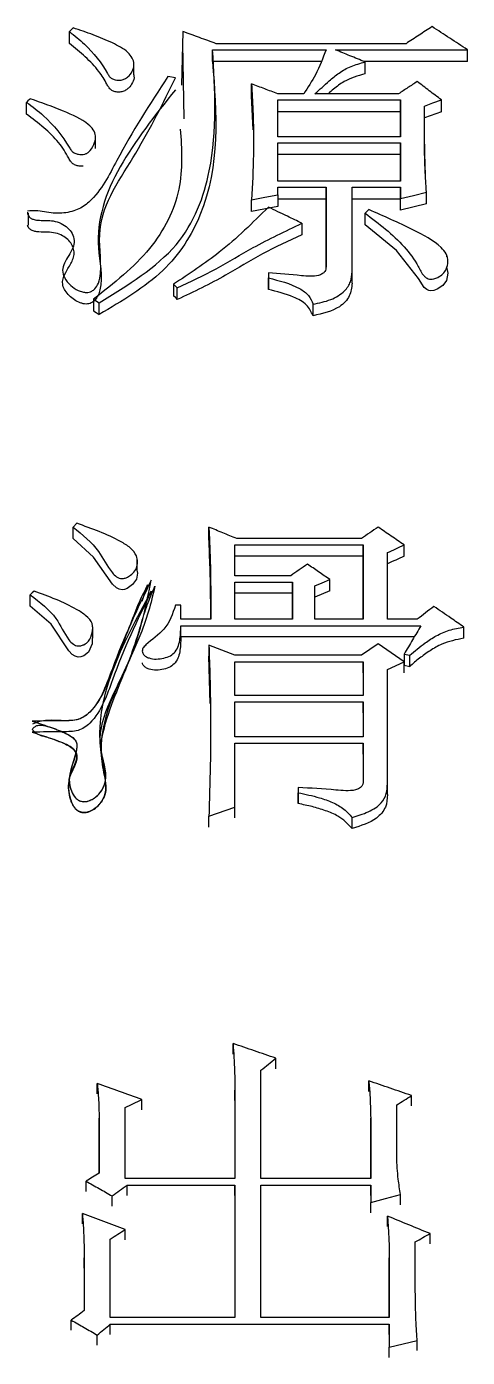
# Model space of a CAD drawing. Header units: millimetres. Extents: x 2278 to 4715, y 679 to 2402.
# Drawn here: x 2829.22 to 2831.78, y 2132.03 to 2139.77 of the extents above; entities that cross this region are included whole.
import ezdxf

# ---------------------------------------------------------------- set-up
doc = ezdxf.new("R2010")
doc.units = ezdxf.units.MM

msp = doc.modelspace()

# ---------------------------------------------------------------- linework, layer by layer
at = {"color": 7, "linetype": 'Continuous', "lineweight": 25}
for p, q in [((2829.4655, 2139.6701), (2829.4655, 2139.7392)), ((2830.1253, 2139.7392), (2830.1173, 2139.4275)), ((2830.1323, 2139.2316), (2830.1253, 2139.6701)), ((2830.2984, 2139.633), (2830.9582, 2139.633)), ((2830.2984, 2139.564), (2830.2984, 2139.633)), ((2831.4234, 2139.6684), (2830.32, 2139.6684)), ((2831.0123, 2139.633), (2831.7804, 2139.633)), ((2831.7804, 2139.564), (2831.7804, 2139.633)), ((2829.8395, 2139.4904), (2829.8395, 2139.5601)), ((2830.9287, 2139.564), (2830.2984, 2139.564)), ((2831.7804, 2139.564), (2831.1807, 2139.564)), ((2831.1854, 2139.4931), (2831.1854, 2139.562)), ((2830.0821, 2139.4697), (2830.0388, 2139.4768)), ((2830.5256, 2139.3654), (2830.5256, 2139.4341)), ((2829.2167, 2139.2588), (2829.2167, 2139.3274)), ((2830.5335, 2139.1673), (2830.5256, 2139.3654)), ((2830.8285, 2139.3772), (2830.677, 2139.3772)), ((2830.677, 2139.3416), (2831.3909, 2139.3416)), ((2830.677, 2139.1275), (2830.677, 2139.3416)), ((2831.3801, 2139.3772), (2830.8934, 2139.3772)), ((2831.3909, 2139.3416), (2831.3909, 2139.1275)), ((2831.3909, 2139.273), (2831.3909, 2139.3416)), ((2831.6289, 2139.273), (2831.6289, 2139.3416)), ((2831.3909, 2139.273), (2830.677, 2139.273)), ((2831.3909, 2139.1275), (2831.3909, 2139.273)), ((2831.5316, 2139.2374), (2831.5316, 2139.306)), ((2831.6289, 2139.273), (2831.5316, 2139.2374)), ((2829.6176, 2139.059), (2829.6176, 2139.1281)), ((2831.3909, 2139.1275), (2830.677, 2139.1275)), ((2830.677, 2139.0918), (2831.3909, 2139.0918)), ((2830.677, 2138.8696), (2830.677, 2139.0918)), ((2831.3909, 2139.0918), (2831.3909, 2138.8696)), ((2831.3909, 2139.0235), (2831.3909, 2139.0918)), ((2831.3909, 2139.0235), (2830.677, 2139.0235)), ((2831.3909, 2138.8696), (2831.3909, 2139.0235)), ((2831.3909, 2138.8696), (2830.677, 2138.8696)), ((2830.677, 2138.8337), (2830.9583, 2138.8337)), ((2830.677, 2138.7906), (2830.677, 2138.8337)), ((2830.677, 2138.7906), (2830.677, 2138.7227)), ((2830.9583, 2138.8337), (2830.9583, 2138.3722)), ((2830.9583, 2138.7657), (2830.9583, 2138.8337)), ((2831.1097, 2138.8337), (2831.3909, 2138.8337)), ((2831.1097, 2138.3432), (2831.1097, 2138.8337)), ((2831.3909, 2138.8337), (2831.3909, 2138.769)), ((2831.3909, 2138.7657), (2831.3909, 2138.8337)), ((2831.5424, 2138.737), (2831.5424, 2138.8049)), ((2830.5256, 2138.6939), (2830.5256, 2138.7618)), ((2830.677, 2138.7227), (2830.5256, 2138.6939)), ((2830.9583, 2138.7657), (2830.677, 2138.7657)), ((2830.9583, 2138.3721), (2830.9583, 2138.7657)), ((2831.3909, 2138.7657), (2831.1097, 2138.7657)), ((2831.2071, 2138.7042), (2831.1854, 2138.6826)), ((2831.3909, 2138.7011), (2831.3909, 2138.769)), ((2831.3909, 2138.7011), (2831.3909, 2138.7657)), ((2831.5424, 2138.737), (2831.3909, 2138.7011)), ((2829.2275, 2138.6144), (2829.2275, 2138.6821)), ((2830.8184, 2138.6246), (2830.8184, 2138.5569)), ((2831.6602, 2138.4303), (2831.6602, 2138.4392)), ((2830.6229, 2138.336), (2830.6229, 2138.307)), ((2830.6229, 2138.336), (2830.6229, 2138.2687)), ((2831.1097, 2138.2759), (2831.1097, 2138.3432)), ((2831.6602, 2138.3711), (2831.6602, 2138.3725)), ((2830.0713, 2138.2707), (2830.0713, 2138.2035)), ((2830.0932, 2138.1815), (2830.0932, 2138.2487)), ((2830.6229, 2138.2397), (2830.6229, 2138.307)), ((2829.6061, 2138.1837), (2829.6385, 2138.1619)), ((2829.6061, 2138.1837), (2829.6061, 2138.1166)), ((2829.6385, 2138.0949), (2829.6385, 2138.1619)), ((2830.8825, 2138.0876), (2830.8825, 2138.1546)), ((2829.5088, 2136.8813), (2829.4871, 2136.8591)), ((2829.4871, 2136.7937), (2829.4871, 2136.8591)), ((2830.2768, 2136.7937), (2830.2768, 2136.8591)), ((2831.1638, 2136.7924), (2830.439, 2136.7924)), ((2830.4282, 2136.7553), (2831.1746, 2136.7553)), ((2830.4282, 2136.577), (2830.4282, 2136.7553)), ((2831.1746, 2136.6901), (2830.4282, 2136.6901)), ((2831.1746, 2136.7553), (2831.1746, 2136.3236)), ((2831.1746, 2136.6901), (2831.1746, 2136.7553)), ((2831.1746, 2136.3236), (2831.1746, 2136.6901)), ((2831.3152, 2136.3236), (2831.3152, 2136.7108)), ((2831.4126, 2136.6901), (2831.4126, 2136.7553)), ((2829.8603, 2136.6104), (2829.8603, 2136.6755)), ((2830.7527, 2136.577), (2830.4282, 2136.577)), ((2830.4282, 2136.5398), (2830.7636, 2136.5398)), ((2830.4282, 2136.3236), (2830.4282, 2136.5398)), ((2830.7636, 2136.5398), (2830.7636, 2136.3236)), ((2830.7636, 2136.4748), (2830.7636, 2136.5398)), ((2830.9799, 2136.4897), (2830.9799, 2136.5547)), ((2829.8881, 2136.4292), (2829.9202, 2136.5231)), ((2830.7636, 2136.4748), (2830.4282, 2136.4748)), ((2830.7636, 2136.3236), (2830.7636, 2136.4748)), ((2830.8934, 2136.3236), (2830.8934, 2136.5174)), ((2830.9799, 2136.4897), (2830.8934, 2136.4525)), ((2830.1145, 2136.4057), (2830.0821, 2136.4057)), ((2830.1145, 2136.3236), (2830.1145, 2136.4057)), ((2830.2876, 2136.3236), (2830.1145, 2136.3236)), ((2830.7636, 2136.3236), (2830.4282, 2136.3236)), ((2831.1746, 2136.3236), (2830.8934, 2136.3236)), ((2831.4883, 2136.3236), (2831.3152, 2136.3236)), ((2829.6014, 2136.2148), (2829.6014, 2136.2794)), ((2830.1145, 2136.2862), (2831.51, 2136.2862)), ((2830.1145, 2136.2216), (2830.1145, 2136.2862)), ((2831.7588, 2136.2141), (2831.7588, 2136.2787)), ((2831.4717, 2136.2216), (2830.1145, 2136.2216)), ((2830.4282, 2136.1142), (2830.2768, 2136.1741)), ((2830.2768, 2136.1741), (2830.2768, 2136.1096)), ((2831.2612, 2136.1815), (2831.1638, 2136.1142)), ((2831.4126, 2136.0767), (2831.2612, 2136.1815)), ((2829.8893, 2136.1387), (2829.8893, 2136.1383)), ((2830.2835, 2135.8334), (2830.2768, 2136.1096)), ((2831.1638, 2136.1142), (2830.4282, 2136.1142)), ((2830.4282, 2136.0767), (2831.1746, 2136.0767)), ((2830.4282, 2135.8816), (2830.4282, 2136.0767)), ((2831.1746, 2136.0767), (2831.1746, 2135.8816)), ((2831.1746, 2136.0124), (2831.1746, 2136.0767)), ((2831.3153, 2136.0317), (2831.4126, 2136.0767)), ((2831.4126, 2136.1216), (2831.4451, 2136.1142)), ((2831.4126, 2136.1216), (2831.4126, 2136.0572)), ((2831.4126, 2136.0124), (2831.4126, 2136.0767)), ((2831.4451, 2136.0497), (2831.4451, 2136.1142)), ((2831.3153, 2135.3688), (2831.3153, 2136.0317)), ((2831.4126, 2136.0572), (2831.4451, 2136.0497)), ((2831.1746, 2135.8816), (2830.4282, 2135.8816)), ((2830.4282, 2135.844), (2831.1746, 2135.844)), ((2830.4282, 2135.6407), (2830.4282, 2135.844)), ((2831.1746, 2135.844), (2831.1746, 2135.6407)), ((2831.1746, 2135.78), (2831.1746, 2135.844)), ((2831.1746, 2135.6407), (2830.4282, 2135.6407)), ((2830.4282, 2135.603), (2831.1746, 2135.603)), ((2830.4282, 2135.2324), (2830.4282, 2135.603)), ((2831.1746, 2135.603), (2831.1746, 2135.3915)), ((2831.1746, 2135.5393), (2831.1746, 2135.603)), ((2830.796, 2135.346), (2830.796, 2135.3158)), ((2830.796, 2135.346), (2830.796, 2135.2827)), ((2830.796, 2135.2524), (2830.796, 2135.3158)), ((2831.3153, 2135.3054), (2831.3153, 2135.3688)), ((2830.2768, 2135.1793), (2830.4282, 2135.2324)), ((2830.4282, 2135.1693), (2830.4282, 2135.2324)), ((2830.2768, 2135.1162), (2830.2768, 2135.1793)), ((2831.1097, 2135.1085), (2831.1097, 2135.1717)), ((2830.4174, 2133.7968), (2830.4174, 2133.858)), ((2830.6662, 2133.7119), (2830.6662, 2133.773)), ((2830.5797, 2133.0741), (2830.5797, 2133.7034)), ((2829.6278, 2133.5651), (2829.6278, 2133.626)), ((2831.2071, 2133.5805), (2831.2071, 2133.6415)), ((2829.8874, 2133.4722), (2829.8874, 2133.533)), ((2830.4283, 2133.5873), (2830.4283, 2133.0741)), ((2830.4283, 2133.5264), (2830.4283, 2133.5873)), ((2831.4559, 2133.4954), (2831.4559, 2133.5562)), ((2829.79, 2133.0741), (2829.79, 2133.4864)), ((2831.3694, 2133.1988), (2831.3694, 2133.5019)), ((2829.6386, 2133.4243), (2829.6386, 2133.1053)), ((2829.6386, 2133.3637), (2829.6386, 2133.4243)), ((2831.2179, 2133.4243), (2831.2179, 2133.0741)), ((2831.2179, 2133.3637), (2831.2179, 2133.4243)), ((2829.6386, 2133.1053), (2829.6386, 2133.3634)), ((2831.2179, 2133.0741), (2831.2179, 2133.3634)), ((2829.5629, 2132.9984), (2829.5629, 2133.0585)), ((2830.4283, 2133.0741), (2829.79, 2133.0741)), ((2831.2179, 2133.0741), (2830.5797, 2133.0741)), ((2829.8009, 2133.0351), (2830.4283, 2133.0351)), ((2829.8009, 2132.975), (2829.8009, 2133.0351)), ((2830.4283, 2133.0351), (2830.4283, 2132.2668)), ((2830.4283, 2132.975), (2830.4283, 2133.0351)), ((2830.5797, 2133.0351), (2831.2179, 2133.0351)), ((2830.5797, 2132.2668), (2830.5797, 2133.0351)), ((2831.2179, 2133.0351), (2831.2179, 2132.9336)), ((2831.2179, 2132.975), (2831.2179, 2133.0351)), ((2831.391, 2132.9205), (2831.391, 2132.9805)), ((2829.7143, 2132.9127), (2829.7143, 2132.9727)), ((2831.2179, 2132.8737), (2831.2179, 2132.9336)), ((2829.5412, 2132.8112), (2829.5412, 2132.8711)), ((2831.3153, 2132.7956), (2831.3153, 2132.8555)), ((2829.79, 2132.7175), (2829.79, 2132.7772)), ((2831.5641, 2132.694), (2831.5641, 2132.7537)), ((2829.7035, 2132.2669), (2829.7035, 2132.7224)), ((2831.4775, 2132.4163), (2831.4775, 2132.7067)), ((2829.5521, 2132.6127), (2829.5521, 2132.3062)), ((2829.5521, 2132.5532), (2829.5521, 2132.6127)), ((2831.3261, 2132.6127), (2831.3261, 2132.2668)), ((2831.3261, 2132.5532), (2831.3261, 2132.6127)), ((2831.3261, 2132.2668), (2831.3261, 2132.5528)), ((2829.4763, 2132.192), (2829.4763, 2132.2511)), ((2830.4283, 2132.2668), (2829.7035, 2132.2669)), ((2829.7035, 2132.1684), (2829.7035, 2132.2275)), ((2831.3261, 2132.2668), (2830.5797, 2132.2668)), ((2831.3261, 2132.2275), (2831.3261, 2132.0934)), ((2831.3261, 2132.1684), (2831.3261, 2132.2275)), ((2829.6278, 2132.1055), (2829.6278, 2132.1644)), ((2831.4884, 2132.0739), (2831.4884, 2132.1328)), ((2831.3261, 2132.0345), (2831.3261, 2132.0934))]:
    msp.add_line(p, q, dxfattribs=at)
at = {"color": 7, "linetype": 'Continuous', "lineweight": 25, "flags": 128}
for points in [[(2829.4871, 2139.7604), (2829.4816, 2139.7551), (2829.4736, 2139.7471), (2829.4655, 2139.7392)], [(2829.2383, 2139.3488), (2829.2328, 2139.3433), (2829.2248, 2139.3354), (2829.2167, 2139.3274)], [(2831.5316, 2139.306), (2831.5802, 2139.3238), (2831.6289, 2139.3416)], [(2830.5256, 2138.7618), (2830.6013, 2138.7762), (2830.677, 2138.7906)], [(2831.3909, 2138.769), (2831.4667, 2138.787), (2831.5424, 2138.8049)], [(2831.1854, 2138.6149), (2831.1854, 2138.6396), (2831.1854, 2138.6611), (2831.1854, 2138.6826)], [(2831.659, 2138.3713), (2831.6667, 2138.3339), (2831.6579, 2138.2927), (2831.6378, 2138.2637), (2831.6053, 2138.2415), (2831.5849, 2138.2345), (2831.5681, 2138.2326), (2831.5553, 2138.2343), (2831.544, 2138.2391), (2831.529, 2138.2513), (2831.4959, 2138.3031), (2831.3677, 2138.467), (2831.1854, 2138.6149), (2831.1854, 2138.6149)], [(2830.0713, 2138.2707), (2830.0822, 2138.2598), (2830.0931, 2138.2488)], [(2830.0931, 2138.1816), (2830.0876, 2138.1871), (2830.0821, 2138.1926), (2830.0713, 2138.2035)], [(2829.6061, 2138.1166), (2829.6223, 2138.1057), (2829.6385, 2138.0949)], [(2829.8587, 2136.609), (2829.8623, 2136.5912), (2829.8556, 2136.5568), (2829.8334, 2136.5251), (2829.801, 2136.5022), (2829.7864, 2136.4969), (2829.7716, 2136.495), (2829.7553, 2136.498), (2829.7401, 2136.5056), (2829.7158, 2136.5281), (2829.6066, 2136.6844), (2829.4871, 2136.7937), (2829.4871, 2136.7937)], [(2830.8934, 2136.5174), (2830.9366, 2136.536), (2830.9799, 2136.5547)], [(2829.26, 2136.4877), (2829.2491, 2136.4765), (2829.2383, 2136.4653)], [(2829.2383, 2136.4004), (2829.2383, 2136.4245), (2829.2383, 2136.4449), (2829.2383, 2136.4653)], [(2829.598, 2136.2148), (2829.5981, 2136.1811), (2829.5767, 2136.1316), (2829.5491, 2136.1115), (2829.5326, 2136.1055), (2829.5159, 2136.104), (2829.4984, 2136.1088), (2829.4827, 2136.1189), (2829.4631, 2136.1398), (2829.3599, 2136.2949), (2829.2383, 2136.4004), (2829.2383, 2136.4004)], [(2831.2179, 2132.9336), (2831.3045, 2132.9571), (2831.391, 2132.9805)], [(2829.7035, 2132.2275), (2830.3373, 2132.2275), (2831.3261, 2132.2275)], [(2831.3261, 2132.0934), (2831.4072, 2132.1131), (2831.4884, 2132.1328)]]:
    msp.add_lwpolyline(points, dxfattribs=at)
at = {"color": 7, "linetype": 'Continuous', "lineweight": 25}
for points, knots in [([(2829.4655, 2139.7392), (2829.4955, 2139.7152), (2829.586, 2139.6426), (2829.6562, 2139.5499), (2829.697, 2139.4785), (2829.7116, 2139.4649), (2829.7306, 2139.4575), (2829.7515, 2139.455), (2829.7728, 2139.4571), (2829.7952, 2139.4658), (2829.8186, 2139.4858), (2829.8369, 2139.5151), (2829.8435, 2139.551), (2829.8326, 2139.5863), (2829.7958, 2139.6325), (2829.7127, 2139.6755), (2829.6049, 2139.7209), (2829.5265, 2139.7472), (2829.4871, 2139.7605)], [0, 0, 0, 0, 0.117103, 0.353724, 0.376614, 0.395602, 0.414782, 0.431323, 0.450524, 0.470069, 0.496423, 0.543443, 0.584386, 0.625263, 0.671715, 0.773941, 0.886489, 1, 1, 1, 1]), ([(2831.5748, 2139.7675), (2831.5496, 2139.751), (2831.4991, 2139.718), (2831.4486, 2139.6849), (2831.4234, 2139.6684)], [0, 0, 0, 0, 0.499999, 1, 1, 1, 1]), ([(2831.7804, 2139.633), (2831.7461, 2139.6554), (2831.6776, 2139.7003), (2831.6091, 2139.7451), (2831.5748, 2139.7675)], [0, 0, 0, 0, 0.5, 1, 1, 1, 1]), ([(2829.8376, 2139.4905), (2829.8389, 2139.4871), (2829.8447, 2139.471), (2829.8341, 2139.4424), (2829.8162, 2139.4146), (2829.7938, 2139.3964), (2829.7717, 2139.3879), (2829.7481, 2139.3862), (2829.7262, 2139.3897), (2829.7065, 2139.3995), (2829.6931, 2139.4153), (2829.6741, 2139.4528), (2829.6351, 2139.5147), (2829.5597, 2139.5934), (2829.4971, 2139.6444), (2829.4655, 2139.6701)], [0, 0, 0, 0, 0.021403, 0.100058, 0.170578, 0.207877, 0.245607, 0.2775, 0.3105, 0.342312, 0.37979, 0.420748, 0.584742, 0.790782, 1, 1, 1, 1]), ([(2829.6385, 2138.1619), (2829.8064, 2138.2653), (2830.136, 2138.4682), (2830.3355, 2139.018), (2830.3125, 2139.3999), (2830.2984, 2139.633)], [0, 0, 0, 0, 0.287943, 0.565415, 1, 1, 1, 1]), ([(2830.9582, 2139.633), (2830.9396, 2139.584), (2830.9064, 2139.4961), (2830.8524, 2139.4137), (2830.8285, 2139.3772)], [0, 0, 0, 0, 0.557901, 1, 1, 1, 1]), ([(2831.1854, 2139.562), (2831.1708, 2139.568), (2831.1415, 2139.58), (2831.0838, 2139.6037), (2831.0407, 2139.6213), (2831.0123, 2139.633)], [0, 0, 0, 0, 0.253937, 0.507874, 1, 1, 1, 1]), ([(2830.2984, 2139.564), (2830.3212, 2139.2625), (2830.353, 2138.8407), (2830.0353, 2138.3279), (2829.7723, 2138.1735), (2829.6385, 2138.0949)], [0, 0, 0, 0, 0.5518, 0.771887, 1, 1, 1, 1]), ([(2830.8934, 2139.3772), (2830.921, 2139.4021), (2830.9667, 2139.4431), (2831.0325, 2139.4994), (2831.1021, 2139.5394), (2831.1574, 2139.5544), (2831.1854, 2139.562)], [0, 0, 0, 0, 0.334901, 0.5526, 0.773626, 1, 1, 1, 1]), ([(2830.0388, 2139.4768), (2829.9346, 2139.3175), (2829.7781, 2139.0782), (2829.6506, 2138.8078), (2829.5496, 2138.7226), (2829.5119, 2138.703), (2829.4689, 2138.6892), (2829.4044, 2138.6793), (2829.337, 2138.6872), (2829.2718, 2138.6996), (2829.2387, 2138.6971), (2829.2229, 2138.696)], [0, 0, 0, 0, 0.492538, 0.7401909, 0.7707097, 0.8014398, 0.8327072, 0.8648615, 0.9333586, 0.96806, 1, 1, 1, 1]), ([(2831.1854, 2139.4931), (2831.1425, 2139.4806), (2831.0725, 2139.4601), (2831.0101, 2139.4112), (2830.9812, 2139.3862), (2830.9708, 2139.3772)], [0, 0, 0, 0, 0.503492, 0.820845, 1, 1, 1, 1]), ([(2829.2219, 2138.6888), (2829.2222, 2138.6842), (2829.2227, 2138.6749), (2829.2309, 2138.6623), (2829.2433, 2138.6521), (2829.2638, 2138.6443), (2829.3071, 2138.6401), (2829.362, 2138.6434), (2829.419, 2138.6255), (2829.4574, 2138.5998), (2829.4842, 2138.5651), (2829.4964, 2138.5239), (2829.4836, 2138.4633), (2829.4413, 2138.411), (2829.4218, 2138.3513), (2829.4348, 2138.3045), (2829.4686, 2138.2646), (2829.5073, 2138.2376), (2829.5397, 2138.2252), (2829.5619, 2138.2218), (2829.5809, 2138.2237), (2829.5985, 2138.231), (2829.6188, 2138.248), (2829.6406, 2138.2833), (2829.6562, 2138.4005), (2829.6037, 2138.6654), (2829.8688, 2139.0334), (2830.0108, 2139.324), (2830.0821, 2139.4697)], [0, 0, 0, 0, 0.006979, 0.013925, 0.020645, 0.027359, 0.039158, 0.068779, 0.087565, 0.106337, 0.125711, 0.147046, 0.168852, 0.216529, 0.237968, 0.259695, 0.286308, 0.307882, 0.318004, 0.326525, 0.332753, 0.33899, 0.348555, 0.366353, 0.396306, 0.524136, 0.761431, 1, 1, 1, 1]), ([(2830.0821, 2139.4009), (2829.8465, 2139.1046), (2829.5526, 2138.7347), (2829.6647, 2138.3071), (2829.6348, 2138.2073), (2829.6209, 2138.1846), (2829.6059, 2138.1697), (2829.5932, 2138.1613), (2829.5784, 2138.1561), (2829.5623, 2138.1549), (2829.5455, 2138.1571), (2829.522, 2138.1641), (2829.4936, 2138.1792), (2829.4639, 2138.2035), (2829.4404, 2138.2322), (2829.4259, 2138.2633), (2829.4253, 2138.3058), (2829.4519, 2138.3548), (2829.4825, 2138.4016), (2829.4944, 2138.4427), (2829.4919, 2138.474), (2829.4793, 2138.5041), (2829.4571, 2138.5314), (2829.4257, 2138.5538), (2829.37, 2138.5757), (2829.3128, 2138.5718), (2829.2654, 2138.5765), (2829.2477, 2138.5823), (2829.2363, 2138.5898), (2829.2294, 2138.5972), (2829.2241, 2138.6055), (2829.2227, 2138.6115), (2829.2221, 2138.6144)], [0, 0, 0, 0, 0.497456, 0.620857, 0.636346, 0.651276, 0.658077, 0.664325, 0.67016, 0.675991, 0.682204, 0.688976, 0.70417, 0.720933, 0.738108, 0.754604, 0.770049, 0.801248, 0.833208, 0.848775, 0.864425, 0.880247, 0.89615, 0.91217, 0.928663, 0.965077, 0.973828, 0.982053, 0.986245, 0.990754, 0.995583, 1, 1, 1, 1]), ([(2830.5256, 2139.4341), (2830.5282, 2139.3839), (2830.5354, 2139.2473), (2830.5386, 2139.0233), (2830.5299, 2138.849), (2830.5256, 2138.7618)], [0, 0, 0, 0, 0.225447, 0.61244, 1, 1, 1, 1]), ([(2831.4883, 2139.4484), (2831.4703, 2139.4365), (2831.4342, 2139.4128), (2831.3982, 2139.3891), (2831.3801, 2139.3772)], [0, 0, 0, 0, 0.499999, 1, 1, 1, 1]), ([(2831.6289, 2139.3416), (2831.6055, 2139.3594), (2831.5586, 2139.395), (2831.5117, 2139.4306), (2831.4883, 2139.4484)], [0, 0, 0, 0, 0.499999, 1, 1, 1, 1]), ([(2829.2167, 2139.3274), (2829.2502, 2139.3022), (2829.3517, 2139.2257), (2829.431, 2139.1262), (2829.4748, 2139.0479), (2829.4921, 2139.034), (2829.5135, 2139.0259), (2829.5354, 2139.0232), (2829.5555, 2139.0256), (2829.5732, 2139.0335), (2829.5964, 2139.0556), (2829.6128, 2139.0898), (2829.6207, 2139.1321), (2829.607, 2139.1692), (2829.551, 2139.2252), (2829.4205, 2139.2827), (2829.3027, 2139.3254), (2829.2383, 2139.3488)], [0, 0, 0, 0, 0.118687, 0.359196, 0.382949, 0.402078, 0.421221, 0.441113, 0.455768, 0.470498, 0.490908, 0.548404, 0.590662, 0.633125, 0.674263, 0.821867, 1, 1, 1, 1]), ([(2829.5449, 2138.9568), (2829.5415, 2138.9564), (2829.5304, 2138.9551), (2829.5111, 2138.9585), (2829.4899, 2138.9669), (2829.4722, 2138.9827), (2829.4499, 2139.0276), (2829.4056, 2139.0978), (2829.3178, 2139.1812), (2829.2506, 2139.2328), (2829.2167, 2139.2588)], [0, 0, 0, 0, 0.018476, 0.061789, 0.105489, 0.149477, 0.212223, 0.462546, 0.729106, 1, 1, 1, 1]), ([(2831.5424, 2138.8049), (2831.5408, 2138.828), (2831.5384, 2138.8625), (2831.5358, 2138.9085), (2831.5341, 2138.943), (2831.5332, 2138.9689), (2831.5325, 2138.989), (2831.5321, 2139.0034), (2831.5317, 2139.0206), (2831.5314, 2139.0379), (2831.5311, 2139.0522), (2831.5309, 2139.0666), (2831.5307, 2139.0809), (2831.5306, 2139.0982), (2831.5305, 2139.1154), (2831.5305, 2139.1326), (2831.5304, 2139.1469), (2831.5305, 2139.1613), (2831.5305, 2139.1756), (2831.5306, 2139.1928), (2831.5307, 2139.2071), (2831.5307, 2139.2186), (2831.5308, 2139.2271), (2831.5309, 2139.2343), (2831.5309, 2139.2415), (2831.531, 2139.2486), (2831.5311, 2139.2572), (2831.5312, 2139.2658), (2831.5312, 2139.2729), (2831.5313, 2139.2801), (2831.5314, 2139.2858), (2831.5314, 2139.2915), (2831.5315, 2139.2958), (2831.5315, 2139.3006), (2831.5316, 2139.304), (2831.5316, 2139.306)], [0, 0, 0, 0, 0.137495, 0.206243, 0.274991, 0.343739, 0.360926, 0.3953, 0.429674, 0.464048, 0.498422, 0.515609, 0.549982, 0.584356, 0.61873, 0.653104, 0.687478, 0.704665, 0.739038, 0.773412, 0.807786, 0.824973, 0.84216, 0.859347, 0.86794, 0.885127, 0.902314, 0.919501, 0.936688, 0.945281, 0.962468, 0.971061, 0.979655, 0.988248, 1, 1, 1, 1]), ([(2830.1108, 2139.1725), (2830.1184, 2139.0555), (2830.1338, 2138.8171), (2829.9566, 2138.4598), (2829.7241, 2138.2766), (2829.6061, 2138.1837)], [0, 0, 0, 0, 0.322113, 0.656114, 1, 1, 1, 1]), ([(2831.5374, 2138.8881), (2831.5374, 2138.8881), (2831.5374, 2138.888), (2831.5359, 2138.9273), (2831.5322, 2139.0327), (2831.5315, 2139.1252), (2831.5314, 2139.1837), (2831.5314, 2139.2082), (2831.5314, 2139.2106), (2831.5313, 2139.2119)], [0, 0, 0, 0, 0.00357, 0.023068, 0.457318, 0.686208, 0.826116, 0.905274, 1, 1, 1, 1]), ([(2830.6231, 2138.7185), (2830.532, 2138.6283), (2830.368, 2138.4658), (2830.1626, 2138.3308), (2830.0713, 2138.2707)], [0, 0, 0, 0, 0.55543, 1, 1, 1, 1]), ([(2830.8181, 2138.6248), (2830.7899, 2138.6383), (2830.7433, 2138.6608), (2830.6783, 2138.692), (2830.6415, 2138.7097), (2830.6231, 2138.7185)], [0, 0, 0, 0, 0.433599, 0.716799, 1, 1, 1, 1]), ([(2831.1854, 2138.6826), (2831.2258, 2138.6525), (2831.3475, 2138.5614), (2831.4672, 2138.4382), (2831.5149, 2138.3312), (2831.5392, 2138.3088), (2831.5523, 2138.3017), (2831.568, 2138.2991), (2831.5878, 2138.3015), (2831.6133, 2138.3113), (2831.64, 2138.3303), (2831.6617, 2138.362), (2831.6698, 2138.4026), (2831.6609, 2138.4474), (2831.5994, 2138.5178), (2831.4405, 2138.6012), (2831.2931, 2138.6662), (2831.2071, 2138.7042)], [0, 0, 0, 0, 0.117023, 0.353532, 0.409689, 0.421913, 0.431957, 0.442101, 0.453679, 0.472075, 0.49977, 0.527462, 0.568321, 0.610802, 0.649012, 0.795156, 1, 1, 1, 1]), ([(2829.2275, 2138.6148), (2829.2275, 2138.6178), (2829.2275, 2138.6223), (2829.2275, 2138.627), (2829.2275, 2138.6291), (2829.2275, 2138.6294), (2829.2275, 2138.6296), (2829.2275, 2138.6374), (2829.2275, 2138.6451), (2829.2275, 2138.6685), (2829.2275, 2138.6769), (2829.2275, 2138.6826)], [0, 0, 0, 0, 0.098322, 0.150223, 0.156042, 0.157925, 0.159189, 0.159644, 0.360233, 0.564728, 1, 1, 1, 1]), ([(2830.0932, 2138.2487), (2830.1696, 2138.2848), (2830.3225, 2138.3571), (2830.5496, 2138.4972), (2830.722, 2138.5789), (2830.818, 2138.6245)], [0, 0, 0, 0, 0.306675, 0.613603, 1, 1, 1, 1]), ([(2830.818, 2138.5568), (2830.7398, 2138.5217), (2830.5842, 2138.4518), (2830.3606, 2138.3083), (2830.1887, 2138.2268), (2830.0932, 2138.1815)], [0, 0, 0, 0, 0.3096618, 0.6163337, 1, 1, 1, 1]), ([(2830.9583, 2138.3722), (2830.9574, 2138.3625), (2830.956, 2138.3469), (2830.9368, 2138.3299), (2830.8926, 2138.3126), (2830.7818, 2138.3237), (2830.6861, 2138.3311), (2830.6229, 2138.336)], [0, 0, 0, 0, 0.100834, 0.16221, 0.226726, 0.489604, 1, 1, 1, 1]), ([(2830.8825, 2138.1546), (2830.9179, 2138.1618), (2830.9873, 2138.1759), (2831.0661, 2138.2239), (2831.1052, 2138.2843), (2831.1082, 2138.3237), (2831.1097, 2138.3432)], [0, 0, 0, 0, 0.292672, 0.574648, 0.788772, 1, 1, 1, 1]), ([(2830.6229, 2138.307), (2830.6866, 2138.2912), (2830.7744, 2138.2694), (2830.861, 2138.2079), (2830.8754, 2138.1722), (2830.8825, 2138.1546)], [0, 0, 0, 0, 0.572425, 0.789887, 1, 1, 1, 1]), ([(2830.6229, 2138.2687), (2830.6229, 2138.2654), (2830.6229, 2138.26), (2830.6229, 2138.2525), (2830.6229, 2138.2461), (2830.6229, 2138.2419), (2830.6229, 2138.2397)], [0, 0, 0, 0, 0.34, 0.56, 0.78, 1, 1, 1, 1]), ([(2830.8825, 2138.0876), (2830.8721, 2138.1097), (2830.8508, 2138.1551), (2830.7528, 2138.2076), (2830.6725, 2138.2275), (2830.6229, 2138.2397)], [0, 0, 0, 0, 0.2673338, 0.5471575, 1, 1, 1, 1]), ([(2831.1097, 2138.2759), (2831.1072, 2138.251), (2831.1021, 2138.2007), (2831.0274, 2138.1202), (2830.9381, 2138.1001), (2830.8825, 2138.0876)], [0, 0, 0, 0, 0.26941, 0.545308, 1, 1, 1, 1]), ([(2829.4871, 2136.8591), (2829.5422, 2136.8147), (2829.6397, 2136.7361), (2829.6862, 2136.623), (2829.734, 2136.5732), (2829.7544, 2136.5625), (2829.7724, 2136.5588), (2829.7916, 2136.5625), (2829.813, 2136.5728), (2829.8373, 2136.5918), (2829.8582, 2136.6209), (2829.8643, 2136.6567), (2829.8568, 2136.6987), (2829.8209, 2136.7412), (2829.7073, 2136.8107), (2829.5968, 2136.85), (2829.5088, 2136.8813)], [0, 0, 0, 0, 0.207529, 0.367372, 0.400835, 0.41667, 0.431354, 0.448141, 0.466694, 0.497248, 0.538464, 0.578549, 0.61996, 0.682145, 0.746849, 1, 1, 1, 1]), ([(2830.2768, 2136.8591), (2830.2782, 2136.8276), (2830.2801, 2136.7883), (2830.2819, 2136.745), (2830.2824, 2136.7312), (2830.2828, 2136.7214), (2830.2831, 2136.7115), (2830.2837, 2136.6958), (2830.2842, 2136.68), (2830.2847, 2136.6642), (2830.2851, 2136.6484), (2830.2855, 2136.6327), (2830.2859, 2136.6129), (2830.2862, 2136.5971), (2830.2865, 2136.5813), (2830.2867, 2136.5655), (2830.2869, 2136.5497), (2830.2871, 2136.5339), (2830.2872, 2136.5221), (2830.2873, 2136.5122), (2830.2874, 2136.5023), (2830.2874, 2136.4944), (2830.2875, 2136.4845), (2830.2875, 2136.4766), (2830.2876, 2136.4687), (2830.2876, 2136.4608), (2830.2876, 2136.4529), (2830.2876, 2136.443), (2830.2876, 2136.4351), (2830.2877, 2136.4271), (2830.2877, 2136.4192), (2830.2877, 2136.4113), (2830.2877, 2136.4014), (2830.2877, 2136.3935), (2830.2877, 2136.3856), (2830.2877, 2136.3776), (2830.2877, 2136.3697), (2830.2877, 2136.3598), (2830.2876, 2136.3529), (2830.2876, 2136.3459), (2830.2876, 2136.342), (2830.2876, 2136.337), (2830.2876, 2136.3331), (2830.2876, 2136.3282), (2830.2876, 2136.3254), (2830.2876, 2136.3236)], [0, 0, 0, 0, 0.176928, 0.221159, 0.243275, 0.254333, 0.276449, 0.298565, 0.342797, 0.364913, 0.387029, 0.431261, 0.453377, 0.497609, 0.519725, 0.54184, 0.586072, 0.608188, 0.630304, 0.65242, 0.663478, 0.685594, 0.696652, 0.718768, 0.729826, 0.740884, 0.763, 0.774058, 0.796174, 0.807232, 0.818289, 0.840405, 0.851463, 0.873579, 0.884637, 0.895695, 0.917811, 0.928869, 0.950985, 0.956514, 0.967572, 0.973101, 0.984159, 0.989688, 1, 1, 1, 1]), ([(2830.439, 2136.7924), (2830.412, 2136.8035), (2830.3579, 2136.8258), (2830.3038, 2136.848), (2830.2768, 2136.8591)], [0, 0, 0, 0, 0.499999, 1, 1, 1, 1]), ([(2831.2612, 2136.8591), (2831.2449, 2136.848), (2831.2125, 2136.8258), (2831.18, 2136.8035), (2831.1638, 2136.7924)], [0, 0, 0, 0, 0.499998, 1, 1, 1, 1]), ([(2831.4126, 2136.7553), (2831.3874, 2136.7726), (2831.3369, 2136.8072), (2831.2864, 2136.8418), (2831.2612, 2136.8591)], [0, 0, 0, 0, 0.499999, 1, 1, 1, 1]), ([(2830.2875, 2136.3236), (2830.2875, 2136.3654), (2830.2876, 2136.4649), (2830.2842, 2136.6217), (2830.2793, 2136.7364), (2830.2768, 2136.7937)], [0, 0, 0, 0, 0.265771, 0.632843, 1, 1, 1, 1]), ([(2831.3152, 2136.7108), (2831.3315, 2136.7182), (2831.3639, 2136.733), (2831.3964, 2136.7479), (2831.4126, 2136.7553)], [0, 0, 0, 0, 0.499999, 1, 1, 1, 1]), ([(2831.4126, 2136.6901), (2831.3964, 2136.6826), (2831.3639, 2136.6678), (2831.3315, 2136.653), (2831.3152, 2136.6456)], [0, 0, 0, 0, 0.499998, 1, 1, 1, 1]), ([(2830.8501, 2136.6439), (2830.8339, 2136.6328), (2830.8014, 2136.6105), (2830.769, 2136.5881), (2830.7527, 2136.577)], [0, 0, 0, 0, 0.499998, 1, 1, 1, 1]), ([(2830.9799, 2136.5547), (2830.9583, 2136.5695), (2830.915, 2136.5993), (2830.8717, 2136.629), (2830.8501, 2136.6439)], [0, 0, 0, 0, 0.499999, 1, 1, 1, 1]), ([(2829.9414, 2136.5509), (2829.8609, 2136.3829), (2829.7402, 2136.1311), (2829.6523, 2135.8442), (2829.5551, 2135.7574), (2829.5028, 2135.7338), (2829.3966, 2135.7351), (2829.3083, 2135.7327), (2829.2492, 2135.731)], [0, 0, 0, 0, 0.500155, 0.749433, 0.782567, 0.811815, 0.874052, 1, 1, 1, 1]), ([(2829.2492, 2135.731), (2829.2982, 2135.7155), (2829.3753, 2135.6911), (2829.4599, 2135.656), (2829.4955, 2135.6275), (2829.5103, 2135.6053), (2829.5066, 2135.5173), (2829.4447, 2135.4213), (2829.4779, 2135.3195), (2829.4989, 2135.2863), (2829.5179, 2135.2719), (2829.5333, 2135.2654), (2829.5506, 2135.2628), (2829.5693, 2135.2649), (2829.5883, 2135.2715), (2829.6105, 2135.2838), (2829.6341, 2135.3032), (2829.6608, 2135.3369), (2829.6951, 2135.4269), (2829.5826, 2135.6772), (2829.842, 2136.0582), (2829.9082, 2136.3862), (2829.9414, 2136.5509)], [0, 0, 0, 0, 0.062139, 0.097741, 0.110846, 0.121745, 0.134474, 0.241844, 0.272517, 0.28985, 0.296872, 0.303283, 0.310072, 0.317098, 0.324991, 0.334204, 0.348814, 0.364868, 0.393646, 0.487371, 0.742662, 1, 1, 1, 1]), ([(2829.2383, 2136.4653), (2829.2945, 2136.4226), (2829.3938, 2136.3471), (2829.4363, 2136.2333), (2829.4815, 2136.1824), (2829.5013, 2136.1713), (2829.5166, 2136.1675), (2829.5335, 2136.1694), (2829.5554, 2136.1779), (2829.5867, 2136.2006), (2829.5997, 2136.2456), (2829.6058, 2136.3), (2829.5631, 2136.3466), (2829.4541, 2136.4159), (2829.3461, 2136.4558), (2829.26, 2136.4877)], [0, 0, 0, 0, 0.207996, 0.367554, 0.405471, 0.419369, 0.432328, 0.447278, 0.463534, 0.497494, 0.558303, 0.619645, 0.682126, 0.746669, 1, 1, 1, 1]), ([(2829.9414, 2136.486), (2829.8609, 2136.3181), (2829.7401, 2136.0666), (2829.6522, 2135.7799), (2829.5549, 2135.6933), (2829.5026, 2135.6698), (2829.3965, 2135.6712), (2829.3082, 2135.6688), (2829.2492, 2135.6671)], [0, 0, 0, 0, 0.5001527, 0.7494213, 0.7825376, 0.8118031, 0.8740433, 1, 1, 1, 1]), ([(2829.2492, 2135.6671), (2829.3017, 2135.6506), (2829.3793, 2135.6263), (2829.4658, 2135.5891), (2829.4986, 2135.5609), (2829.5084, 2135.5411), (2829.5149, 2135.4885), (2829.4634, 2135.4258), (2829.459, 2135.3406), (2829.4679, 2135.2872), (2829.4837, 2135.2456), (2829.5007, 2135.2211), (2829.5205, 2135.2067), (2829.5387, 2135.2005), (2829.5588, 2135.2), (2829.584, 2135.2059), (2829.6131, 2135.221), (2829.6479, 2135.2537), (2829.6772, 2135.3033), (2829.6796, 2135.4068), (2829.5741, 2135.8077), (2829.7734, 2136.1758), (2829.9414, 2136.486)], [0, 0, 0, 0, 0.066326, 0.098069, 0.114802, 0.122366, 0.12991, 0.194026, 0.225577, 0.257771, 0.274923, 0.290948, 0.299033, 0.306308, 0.31368, 0.322028, 0.336671, 0.353914, 0.385654, 0.416675, 0.50855, 1, 1, 1, 1]), ([(2829.9631, 2136.5151), (2829.9513, 2136.466), (2829.8602, 2136.0866), (2829.6089, 2135.7903), (2829.6615, 2135.4393), (2829.6811, 2135.3592), (2829.6754, 2135.3055), (2829.6534, 2135.2622), (2829.6244, 2135.2303), (2829.5933, 2135.2096), (2829.5667, 2135.2011), (2829.5477, 2135.2003), (2829.5355, 2135.2019), (2829.5245, 2135.2055), (2829.5118, 2135.2124), (2829.4995, 2135.2239), (2829.4865, 2135.2423), (2829.4787, 2135.2592), (2829.4743, 2135.2718), (2829.4729, 2135.2759), (2829.4619, 2135.3114), (2829.4557, 2135.3741), (2829.481, 2135.4484), (2829.5044, 2135.4943), (2829.5114, 2135.5253), (2829.5067, 2135.5501), (2829.4753, 2135.5856), (2829.4107, 2135.6137), (2829.348, 2135.6339), (2829.3085, 2135.6442), (2829.2903, 2135.6509), (2829.2767, 2135.6582), (2829.2615, 2135.6688), (2829.2547, 2135.6777), (2829.2501, 2135.6837)], [0, 0, 0, 0, 0.063403, 0.490083, 0.555845, 0.585953, 0.612335, 0.635418, 0.654818, 0.670315, 0.682341, 0.687426, 0.692125, 0.696624, 0.701068, 0.709996, 0.718666, 0.732514, 0.736768, 0.73811, 0.738909, 0.79149, 0.829877, 0.853354, 0.86561, 0.876875, 0.890063, 0.92862, 0.960137, 0.969562, 0.976521, 0.982326, 0.987997, 1, 1, 1, 1]), ([(2829.2501, 2135.6837), (2829.2526, 2135.6873), (2829.2559, 2135.692), (2829.2619, 2135.6978), (2829.2708, 2135.7035), (2829.2844, 2135.7088), (2829.3291, 2135.7071), (2829.3959, 2135.682), (2829.4635, 2135.6547), (2829.4982, 2135.6251), (2829.5098, 2135.6044), (2829.51, 2135.5181), (2829.4462, 2135.4264), (2829.4761, 2135.3261), (2829.4936, 2135.2915), (2829.5153, 2135.2732), (2829.5294, 2135.267), (2829.5406, 2135.2643), (2829.5525, 2135.2636), (2829.57, 2135.2654), (2829.5932, 2135.2733), (2829.6197, 2135.2903), (2829.6444, 2135.3148), (2829.6648, 2135.3463), (2829.6948, 2135.4317), (2829.638, 2135.5303), (2829.6754, 2135.7609), (2829.7748, 2135.9738), (2829.8496, 2136.1844), (2829.8742, 2136.2665), (2829.8938, 2136.3341), (2829.9248, 2136.4298), (2829.9502, 2136.4863), (2829.9631, 2136.5151)], [0, 0, 0, 0, 0.007115, 0.009283, 0.013168, 0.022788, 0.029323, 0.067396, 0.105312, 0.117519, 0.126527, 0.138469, 0.245589, 0.268554, 0.290817, 0.300477, 0.304973, 0.309414, 0.313965, 0.318785, 0.329689, 0.342801, 0.358258, 0.375878, 0.395342, 0.489004, 0.523993, 0.742498, 0.828477, 0.854871, 0.870121, 0.933939, 1, 1, 1, 1]), ([(2829.9202, 2136.5231), (2829.9039, 2136.4918), (2829.8717, 2136.43), (2829.8146, 2136.279), (2829.7663, 2136.1603), (2829.7319, 2136.0735), (2829.683, 2135.9607), (2829.6524, 2135.8453), (2829.5567, 2135.7586), (2829.519, 2135.7405), (2829.4744, 2135.7339), (2829.4142, 2135.7339), (2829.3518, 2135.7388), (2829.2911, 2135.7304), (2829.2642, 2135.7195), (2829.2508, 2135.7141)], [0, 0, 0, 0, 0.127271, 0.250947, 0.419961, 0.470254, 0.498152, 0.744763, 0.775002, 0.804533, 0.835455, 0.868351, 0.930416, 0.965226, 1, 1, 1, 1]), ([(2830.0821, 2136.4057), (2830.0658, 2136.356), (2830.0363, 2136.2664), (2829.937, 2136.2006), (2829.8916, 2136.1566), (2829.8874, 2136.1352), (2829.8961, 2136.1183), (2829.9101, 2136.1064), (2829.9348, 2136.0951), (2829.9716, 2136.0905), (2830.0143, 2136.0968), (2830.0541, 2136.1099), (2830.096, 2136.1464), (2830.1116, 2136.2098), (2830.1135, 2136.2608), (2830.1145, 2136.2862)], [0, 0, 0, 0, 0.231115, 0.416996, 0.453479, 0.487626, 0.51108, 0.53533, 0.560619, 0.61156, 0.663004, 0.713338, 0.761901, 0.881097, 1, 1, 1, 1]), ([(2831.5857, 2136.3982), (2831.5695, 2136.3858), (2831.537, 2136.3609), (2831.5046, 2136.336), (2831.4883, 2136.3236)], [0, 0, 0, 0, 0.499999, 1, 1, 1, 1]), ([(2831.7588, 2136.2787), (2831.7338, 2136.296), (2831.6925, 2136.3245), (2831.6348, 2136.3643), (2831.6021, 2136.3869), (2831.5857, 2136.3982)], [0, 0, 0, 0, 0.43259, 0.716295, 1, 1, 1, 1]), ([(2831.51, 2136.2862), (2831.4937, 2136.2588), (2831.4613, 2136.204), (2831.4288, 2136.1491), (2831.4126, 2136.1216)], [0, 0, 0, 0, 0.5, 1, 1, 1, 1]), ([(2831.4451, 2136.1142), (2831.4742, 2136.1386), (2831.5224, 2136.179), (2831.5981, 2136.2293), (2831.6739, 2136.2624), (2831.7303, 2136.2732), (2831.7588, 2136.2787)], [0, 0, 0, 0, 0.3337806, 0.5521509, 0.7741701, 1, 1, 1, 1]), ([(2830.1145, 2136.2216), (2830.1135, 2136.1962), (2830.1116, 2136.1452), (2830.096, 2136.0819), (2830.0541, 2136.0455), (2830.0143, 2136.0324), (2829.9716, 2136.0261), (2829.9349, 2136.0308), (2829.9099, 2136.042), (2829.8969, 2136.0539), (2829.8891, 2136.064), (2829.8901, 2136.0694), (2829.8901, 2136.0697)], [0, 0, 0, 0, 0.2312875, 0.4631656, 0.5576858, 0.655696, 0.7558896, 0.8551036, 0.9043401, 0.9515371, 0.9971671, 1, 1, 1, 1]), ([(2830.2768, 2136.1741), (2830.279, 2136.1103), (2830.2859, 2135.9138), (2830.2892, 2135.5826), (2830.2809, 2135.3138), (2830.2768, 2135.1793)], [0, 0, 0, 0, 0.193449, 0.596574, 1, 1, 1, 1]), ([(2831.7588, 2136.2141), (2831.715, 2136.2048), (2831.6435, 2136.1897), (2831.5624, 2136.1417), (2831.5009, 2136.0977), (2831.4636, 2136.0657), (2831.4451, 2136.0497)], [0, 0, 0, 0, 0.347143, 0.566978, 0.784321, 1, 1, 1, 1]), ([(2831.1747, 2135.3915), (2831.1742, 2135.38), (2831.1734, 2135.3618), (2831.1547, 2135.3398), (2831.1015, 2135.3226), (2830.9786, 2135.3359), (2830.8685, 2135.342), (2830.796, 2135.346)], [0, 0, 0, 0, 0.1012919, 0.1614916, 0.2249951, 0.4893613, 1, 1, 1, 1]), ([(2830.796, 2135.3158), (2830.8381, 2135.3071), (2830.9071, 2135.2928), (2830.9963, 2135.2602), (2831.0651, 2135.2241), (2831.095, 2135.189), (2831.1097, 2135.1717)], [0, 0, 0, 0, 0.3473143, 0.5697619, 0.7881049, 1, 1, 1, 1]), ([(2831.1097, 2135.1717), (2831.1417, 2135.1817), (2831.2048, 2135.2012), (2831.281, 2135.2478), (2831.3124, 2135.3103), (2831.3143, 2135.3493), (2831.3153, 2135.3688)], [0, 0, 0, 0, 0.291832, 0.574338, 0.788145, 1, 1, 1, 1]), ([(2831.3153, 2135.3053), (2831.314, 2135.2804), (2831.3116, 2135.2301), (2831.2432, 2135.149), (2831.161, 2135.1241), (2831.1097, 2135.1085)], [0, 0, 0, 0, 0.270016, 0.54466, 1, 1, 1, 1]), ([(2830.796, 2135.2826), (2830.796, 2135.277), (2830.796, 2135.2669), (2830.796, 2135.2568), (2830.796, 2135.2524)], [0, 0, 0, 0, 0.56, 1, 1, 1, 1]), ([(2831.1097, 2135.1085), (2831.0847, 2135.1343), (2831.0428, 2135.1775), (2830.9556, 2135.2125), (2830.8778, 2135.2363), (2830.8234, 2135.247), (2830.796, 2135.2524)], [0, 0, 0, 0, 0.328972, 0.550181, 0.774311, 1, 1, 1, 1]), ([(2830.4174, 2133.858), (2830.4193, 2133.8312), (2830.4232, 2133.7777), (2830.4271, 2133.6875), (2830.4278, 2133.6239), (2830.4283, 2133.5873)], [0, 0, 0, 0, 0.297265, 0.594541, 1, 1, 1, 1]), ([(2830.6662, 2133.773), (2830.6248, 2133.7872), (2830.5418, 2133.8155), (2830.4589, 2133.8438), (2830.4174, 2133.858)], [0, 0, 0, 0, 0.4999994, 1, 1, 1, 1]), ([(2830.5797, 2133.7034), (2830.5941, 2133.715), (2830.623, 2133.7382), (2830.6518, 2133.7614), (2830.6662, 2133.773)], [0, 0, 0, 0, 0.5, 1, 1, 1, 1]), ([(2829.6278, 2133.626), (2829.6303, 2133.5989), (2829.6347, 2133.5519), (2829.6373, 2133.4846), (2829.6382, 2133.4444), (2829.6386, 2133.4243)], [0, 0, 0, 0, 0.403496, 0.701702, 1, 1, 1, 1]), ([(2829.8874, 2133.533), (2829.8441, 2133.5485), (2829.7576, 2133.5795), (2829.671, 2133.6105), (2829.6278, 2133.626)], [0, 0, 0, 0, 0.499999, 1, 1, 1, 1]), ([(2831.2071, 2133.6415), (2831.2094, 2133.6142), (2831.2136, 2133.5645), (2831.2164, 2133.492), (2831.2174, 2133.4469), (2831.2179, 2133.4243)], [0, 0, 0, 0, 0.37761, 0.688762, 1, 1, 1, 1]), ([(2831.4559, 2133.5562), (2831.4144, 2133.5704), (2831.3315, 2133.5989), (2831.2486, 2133.6273), (2831.2071, 2133.6415)], [0, 0, 0, 0, 0.499999, 1, 1, 1, 1]), ([(2829.79, 2133.4864), (2829.8063, 2133.4942), (2829.8387, 2133.5097), (2829.8712, 2133.5252), (2829.8874, 2133.533)], [0, 0, 0, 0, 0.500001, 1, 1, 1, 1]), ([(2831.3694, 2133.5019), (2831.3838, 2133.511), (2831.4126, 2133.5291), (2831.4415, 2133.5472), (2831.4559, 2133.5562)], [0, 0, 0, 0, 0.500001, 1, 1, 1, 1]), ([(2831.391, 2132.9805), (2831.3865, 2133.0105), (2831.3787, 2133.0618), (2831.3717, 2133.1346), (2831.3702, 2133.1774), (2831.3694, 2133.1988)], [0, 0, 0, 0, 0.413286, 0.706431, 1, 1, 1, 1]), ([(2829.6386, 2133.1053), (2829.626, 2133.0975), (2829.6007, 2133.0819), (2829.5755, 2133.0663), (2829.5629, 2133.0585)], [0, 0, 0, 0, 0.5, 1, 1, 1, 1]), ([(2829.5629, 2133.0585), (2829.5881, 2133.0442), (2829.6386, 2133.0156), (2829.6891, 2132.987), (2829.7143, 2132.9727)], [0, 0, 0, 0, 0.499999, 1, 1, 1, 1]), ([(2829.7143, 2132.9727), (2829.7287, 2132.9831), (2829.7576, 2133.0039), (2829.7864, 2133.0247), (2829.8009, 2133.0351)], [0, 0, 0, 0, 0.499999, 1, 1, 1, 1]), ([(2829.5412, 2132.8711), (2829.5432, 2132.8438), (2829.5474, 2132.7871), (2829.5506, 2132.701), (2829.5516, 2132.6421), (2829.5521, 2132.6127)], [0, 0, 0, 0, 0.317984, 0.658934, 1, 1, 1, 1]), ([(2829.79, 2132.7772), (2829.7486, 2132.7929), (2829.6656, 2132.8242), (2829.5827, 2132.8555), (2829.5412, 2132.8711)], [0, 0, 0, 0, 0.499999, 1, 1, 1, 1]), ([(2831.3153, 2132.8555), (2831.3174, 2132.8282), (2831.3216, 2132.7741), (2831.3247, 2132.6932), (2831.3256, 2132.6395), (2831.3261, 2132.6127)], [0, 0, 0, 0, 0.338229, 0.669059, 1, 1, 1, 1]), ([(2831.5641, 2132.7537), (2831.5226, 2132.7707), (2831.4397, 2132.8046), (2831.3567, 2132.8385), (2831.3153, 2132.8555)], [0, 0, 0, 0, 0.499999, 1, 1, 1, 1]), ([(2829.7035, 2132.7224), (2829.7179, 2132.7316), (2829.7468, 2132.7498), (2829.7756, 2132.7681), (2829.79, 2132.7772)], [0, 0, 0, 0, 0.500001, 1, 1, 1, 1]), ([(2831.4775, 2132.7067), (2831.492, 2132.7146), (2831.5208, 2132.7302), (2831.5497, 2132.7459), (2831.5641, 2132.7537)], [0, 0, 0, 0, 0.5000008, 1, 1, 1, 1]), ([(2831.4884, 2132.1328), (2831.4865, 2132.16), (2831.4829, 2132.2143), (2831.4788, 2132.3088), (2831.478, 2132.3761), (2831.4775, 2132.4163)], [0, 0, 0, 0, 0.2871523, 0.5743157, 1, 1, 1, 1]), ([(2829.5521, 2132.3062), (2829.5394, 2132.297), (2829.5142, 2132.2787), (2829.489, 2132.2603), (2829.4763, 2132.2511)], [0, 0, 0, 0, 0.5, 1, 1, 1, 1]), ([(2829.4763, 2132.2511), (2829.5016, 2132.2367), (2829.5521, 2132.2078), (2829.6025, 2132.1789), (2829.6278, 2132.1644)], [0, 0, 0, 0, 0.499999, 1, 1, 1, 1]), ([(2829.6278, 2132.1644), (2829.6404, 2132.1749), (2829.6656, 2132.1959), (2829.6909, 2132.217), (2829.7035, 2132.2275)], [0, 0, 0, 0, 0.4999988, 1, 1, 1, 1])]:
    msp.add_open_spline(points, degree=3, knots=knots, dxfattribs=at)
for points in [[(2830.32, 2139.6684), (2830.2876, 2139.6802), (2830.2227, 2139.7038), (2830.1578, 2139.7274), (2830.1253, 2139.7392)], [(2830.677, 2139.3772), (2830.6518, 2139.3867), (2830.6013, 2139.4057), (2830.5508, 2139.4247), (2830.5256, 2139.4341)]]:
    msp.add_open_spline(points, degree=3, dxfattribs=at)

doc.saveas('drawing.dxf')
